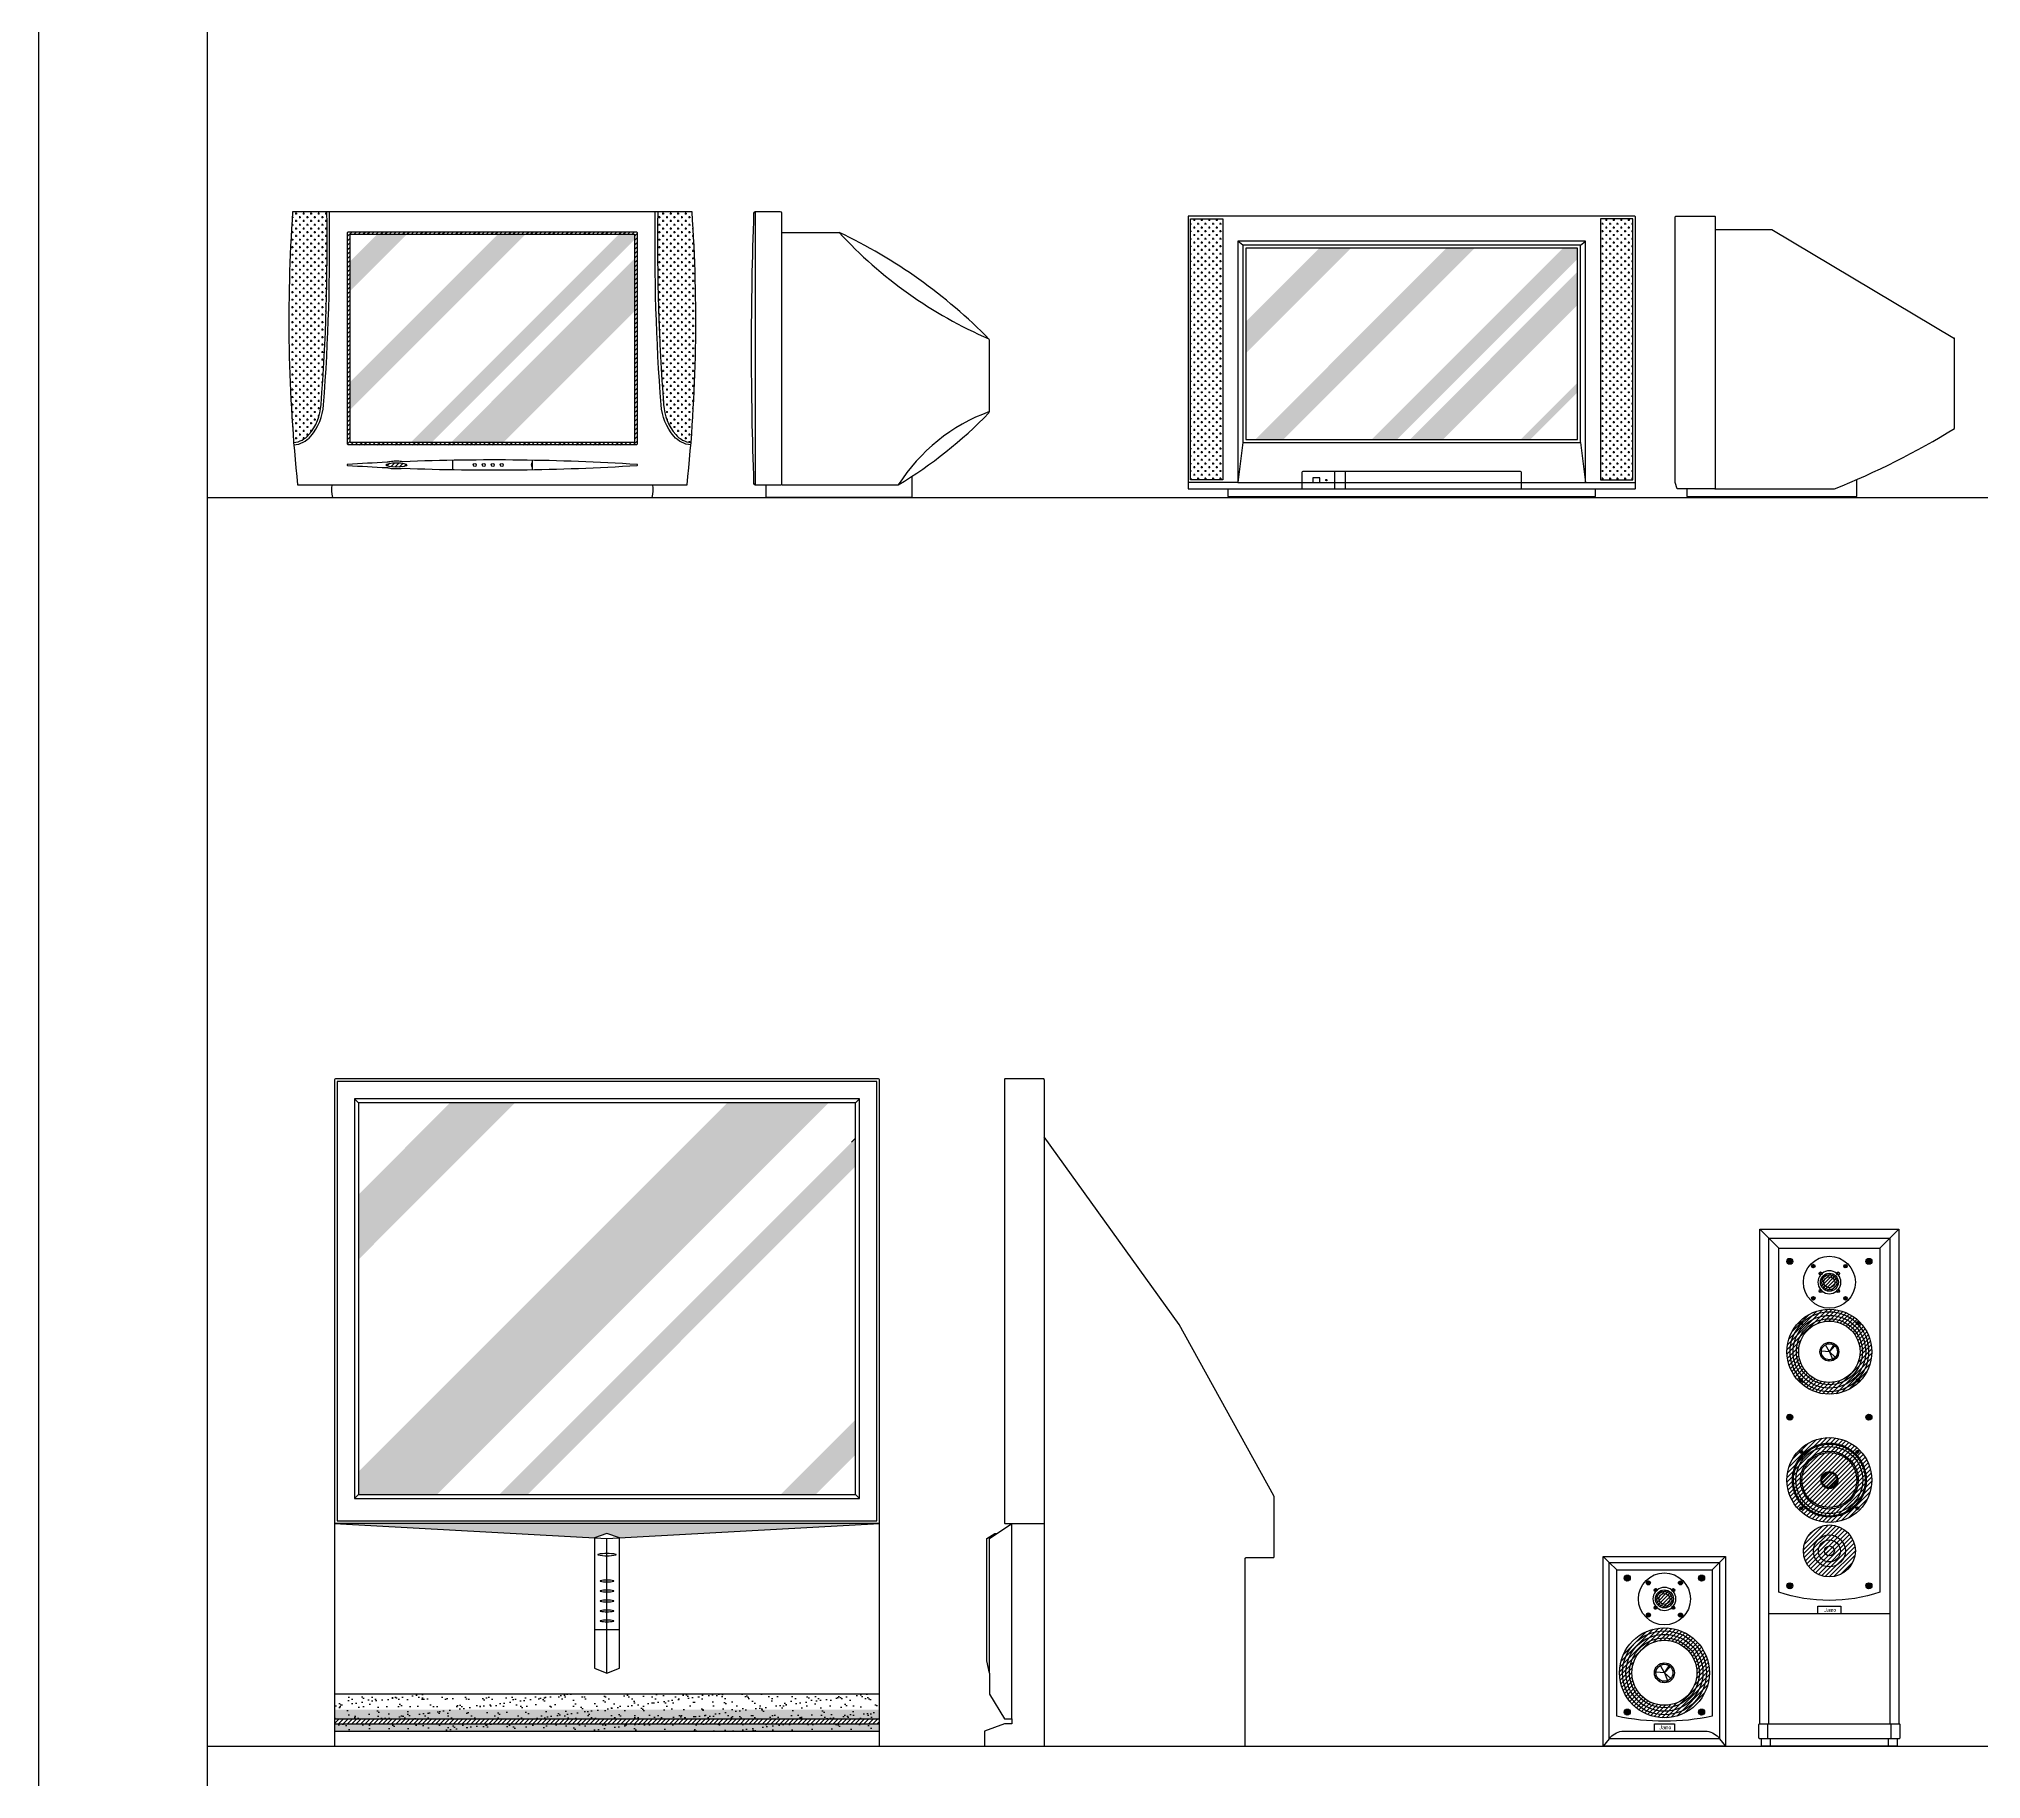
# Model space of a CAD drawing. Header units: inches. Extents: x 11.6 to 54.1, y 10.7 to 35.5.
# Drawn here: x 33.099 to 36.988, y 13.852 to 17.336 of the extents above; entities that cross this region are included whole.
import ezdxf
from ezdxf.enums import TextEntityAlignment as Align

# ---------------------------------------------------------------- set-up
doc = ezdxf.new("R2010")
doc.units = ezdxf.units.IN
doc.header["$MEASUREMENT"] = 0
for name, color, linetype in [('02', 2, 'Continuous'), ('1', 1, 'Continuous'), ('8', 8, 'Continuous'), ('kadrbm', 4, 'Continuous')]:
    doc.layers.add(name, color=color, linetype=linetype)
doc.styles.add('STYLE2', font='')
doc.styles.get('STYLE2').set_extended_font_data('SimHei')
pattern_1 = [(0, (-15.97774823872786, 18.8915181894468), (0.0075, 0.0075), [0.00375, -0.01125]), (90, (-15.97587323876977, 18.88964318944505), (-0.0075, 0.0075), [0.00375, -0.01125])]
pattern_2 = [(44.99999999999999, (-15.97774823872786, 18.8915181894468), (-0.004419417382415922, 0.004419417382415923), [])]
pattern_3 = [(0, (-15.75426468510594, 18.89347152306306), (0.0075, 0.0075), [0.00375, -0.01125]), (90, (-15.75238968514785, 18.89159652307586), (-0.0075, 0.0075), [0.00375, -0.01125])]
pattern_4 = [(44.99999999999999, (-22.40996278497804, 18.74981024675668), (-0.004419417382415921, 0.004419417382415921), [])]
pattern_5 = [(135, (91.98357500262611, 16.81660174509176), (0.001325825214724776, 0.001325825214724776), [])]
pattern_6 = [(44.99999999999999, (-22.40996278497804, 18.74981024675668), (-0.003535533905932737, 0.003535533905932737), [])]
pattern_7 = [(135, (92.23899526392162, 18.41656345554526), (0.0008838834764831843, 0.0008838834764831844), [])]
pattern_8 = [(135, (94.4653617595188, 18.10834598159141), (0.0008838834764831843, 0.0008838834764831844), [])]

# ---------------------------------------------------------------- blocks, each defined once
blk = doc.blocks.new('kadrbm')
at = {"layer": 'kadrbm', "color": 4}
blk.add_lwpolyline([(0, 0), (0, 24.79716181331605), (21, 24.79716181331605), (21, 0), (0, 0)], close=True, dxfattribs=at)
blk.add_lwpolyline([(20.66310160432477, 0.325668449208024), (20.66310160432477, 24.46026341759716), (0.3368983956752345, 24.46026341759716), (0.3368983956752345, 0.325668449208024), (20.66310160432477, 0.325668449208024)], dxfattribs=at)

msp = doc.modelspace()

# ---------------------------------------------------------------- hatches: boundary and pattern name
at = {"layer": '8'}
h = msp.add_hatch(dxfattribs=at)
h.set_pattern_fill('CROSS,_O', color=256, scale=0.03)
h.set_pattern_definition(pattern_1)
edge = h.paths.add_edge_path()
edge.add_arc((33.6052486696146, 16.57305299956948), 0.04520112585939889, 274.8116960356981, 319.5600986433511)
edge.add_arc((33.56164474830549, 16.61021523731193), 0.1024927820249208, 319.5600986433424, 356.3957111887993)
edge.add_arc((29.46367545587528, 16.92418785255592), 4.212463043274943, 355.6376531841458, 360.8955438778674)
edge.add_line((33.67562395134993, 16.99002676633842), (33.60687452355452, 16.99002676633842))
edge.add_arc((36.73901046694774, 16.77369561356915), 3.139597862062084, 176.0489554421362, 184.4881824167049)
h = msp.add_hatch(dxfattribs=at)
h.set_pattern_fill('CROSS,_O', color=256, scale=0.03)
h.set_pattern_definition(pattern_1)
edge = h.paths.add_edge_path()
edge.add_arc((34.40850037765741, 16.57305299956948), 0.04520112585939889, 220.439901356649, 265.18830396430195, ccw=False)
edge.add_arc((34.45210429896652, 16.61021523731193), 0.1024927820249208, 183.6042888112007, 220.4399013566575, ccw=False)
edge.add_arc((38.55007359128032, 16.92418785255592), 4.212463043274943, 179.1044561221327, 184.3623468158541, ccw=False)
edge.add_line((34.33812509592209, 16.99002676633842), (34.4068745237175, 16.99002676633842))
edge.add_arc((31.27473858020786, 16.77369561356915), 3.139597862062084, 355.51181758329506, 363.9510445578638, ccw=False)
h = msp.add_hatch(dxfattribs=at)
h.set_pattern_fill('CROSS,_O', color=256, scale=0.03)
h.set_pattern_definition(pattern_3)
h.paths.add_polyline_path([(35.40489720679872, 16.97598009996597), (35.46989720674284, 16.97598009996597), (35.46989720674284, 16.45298009996492), (35.40489720679872, 16.45298009996492)])
h = msp.add_hatch(dxfattribs=at)
h.set_pattern_fill('CROSS,_O', color=256, scale=0.03)
h.set_pattern_definition(pattern_3)
h.paths.add_polyline_path([(36.29089720673911, 16.97598009996597), (36.22589720679499, 16.97598009996597), (36.22589720679499, 16.45298009996492), (36.29089720673911, 16.45298009996492)])
h = msp.add_hatch(dxfattribs=at)
h.set_pattern_fill('ANSI31,_O', color=256, scale=0.05)
h.set_pattern_definition(pattern_2)
h.paths.add_polyline_path([(33.72187452366162, 16.94502676634016), (34.2918745236104, 16.94502676634016), (34.2918745236104, 16.52802676633888), (33.72187452366162, 16.52802676633888)], flags=16)
edge = h.paths.add_edge_path()
edge.add_arc((33.71887452365009, 16.94802676635169), 0.001999999993131496, 90.00000041688168, 180.0000004168816, ccw=False)
edge.add_line((33.71887452363554, 16.95002676634482), (34.29487452363647, 16.95002676634482))
edge.add_arc((34.29487452362192, 16.94802676635169), 0.001999999993131496, -4.1688167584652547e-07, 89.99999958311832, ccw=False)
edge.add_line((34.29687452361505, 16.94802676633714), (34.29687452361505, 16.52502676634191))
edge.add_arc((34.29487452362192, 16.52502676632736), 0.001999999993131496, -89.99999958311832, 4.1688167584652547e-07, ccw=False)
edge.add_line((34.29487452363647, 16.52302676633423), (33.71887452363554, 16.52302676633423))
edge.add_arc((33.71887452365009, 16.52502676632736), 0.001999999993131496, 179.9999995831183, 269.9999995831183, ccw=False)
edge.add_line((33.71687452365696, 16.52502676634191), (33.71687452365696, 16.94802676633714))
h = msp.add_hatch(dxfattribs=at)
h.set_pattern_fill('AR-SAND,_O', color=256, scale=0.005000000000000001)
h.set_pattern_definition([(37.50000000000001, (-15.97774823872786, 18.8915181894468), (-0.0003149667905480408, 0.009634118845065792), [0, -0.0076, 0, -0.0085, 0, -0.008125]), (7.499999999999998, (-15.97774823872786, 18.8915181894468), (0.008848883526338636, 0.0141107303261487), [0, -0.004099999999999999, 0, -0.006850000000000001, 0, -0.002625]), (327.5, (-15.98389823875804, 18.8915181894468), (0.01557070930875748, 2.82952676848225e-05), [0, -0.0025, 0, -0.009, 0, -0.01175]), (317.5, (-15.98389823875804, 18.8915181894468), (0.01503063302286147, 0.004388377824671246), [0, -0.00125, 0, -0.0059, 0, -0.006750000000000001])])
h.paths.add_polyline_path([(33.83597672100696, 16.94502676634016), (33.77657975138683, 16.94502676634016), (33.72187452366162, 16.8903215385713), (33.72187452366162, 16.83092456895116)], flags=17)
h.paths.add_polyline_path([(34.07367049319256, 16.94502676634016), (34.01841027055453, 16.94502676634016), (33.72187452366162, 16.64849101940359), (33.72187452366162, 16.59323079682378)])
h.paths.add_polyline_path([(34.2918745236104, 16.93423409337134), (34.2918745236104, 16.94502676634016), (34.26024078972224, 16.94502676634016), (33.84324078970641, 16.52802676633888), (33.88566719657793, 16.52802676633888)])
h.paths.add_polyline_path([(34.2918745236104, 16.79117823865687), (34.2918745236104, 16.89605032718697), (33.92385096276231, 16.52802676633888), (34.02872305129241, 16.52802676633888)], flags=17)
h = msp.add_hatch(dxfattribs=at)
h.set_pattern_fill('AR-SAND,_O', color=256, scale=0.005000000000000001)
h.set_pattern_definition([(37.50000000000001, (-15.75426468510594, 18.89347152306306), (-0.0003149667905480408, 0.009634118845065792), [0, -0.0076, 0, -0.0085, 0, -0.008125]), (7.499999999999998, (-15.75426468510594, 18.89347152306306), (0.008848883526338636, 0.0141107303261487), [0, -0.004099999999999999, 0, -0.006850000000000001, 0, -0.002625]), (327.5, (-15.76041468513612, 18.89347152306306), (0.01557070930875748, 2.82952676848225e-05), [0, -0.0025, 0, -0.009, 0, -0.01175]), (317.5, (-15.76041468513612, 18.89347152306306), (0.01503063302286147, 0.004388377824671246), [0, -0.00125, 0, -0.0059, 0, -0.006750000000000001])])
h.paths.add_polyline_path([(35.72651654946204, 16.91698009997214), (35.66287693915475, 16.91698009997214), (35.51589720671583, 16.77000036754777), (35.51589720671583, 16.70636075724047)])
h.paths.add_polyline_path([(35.97368918288085, 16.91698009997214), (35.91743538038391, 16.91698009997214), (35.5344353804696, 16.53398009997051), (35.59068918285012, 16.53398009997051)])
h.paths.add_polyline_path([(36.179897206822, 16.89518500028367), (36.179897206822, 16.91698009997214), (36.15078061817731, 16.91698009997214), (35.767780618263, 16.53398009997051), (35.81869230650883, 16.53398009997051)])
h.paths.add_polyline_path([(36.179897206822, 16.80337519451001), (36.179897206822, 16.86972915616076), (36.1480801608279, 16.83791211016666), (35.84414815063175, 16.53398009997051), (35.91050211222429, 16.53398009997051)], flags=17)
h.paths.add_polyline_path([(36.179897206822, 16.62869232778627), (36.179897206822, 16.6476746137692), (36.06620269290689, 16.53398009997051), (36.08518497900624, 16.53398009997051)], flags=16)
h = msp.add_hatch(dxfattribs=at)
h.set_pattern_fill('ANSI31,_O', color=256, scale=0.05)
h.set_pattern_definition(pattern_2)
edge = h.paths.add_edge_path()
edge.add_ellipse((33.81486872861679, 16.48302676634063), major_axis=(-0.02094429712256533, 0), ratio=0.2110479118216375, start_angle=0, end_angle=360)
h = msp.add_hatch(dxfattribs=at)
h.set_pattern_fill('AR-SAND,_O', color=256, scale=0.008)
h.set_pattern_definition([(37.50000000000001, (-21.08164933371771, 19.22559819884788), (-0.0005039468648768652, 0.01541459015210527), [0, -0.01216, 0, -0.0136, 0, -0.013]), (7.499999999999998, (-21.08164933371771, 19.22559819884788), (0.01415821364214182, 0.02257716852183793), [0, -0.00656, 0, -0.01096, 0, -0.004200000000000001]), (327.5, (-21.09148933378928, 19.22559819884788), (0.02491313489401197, 4.527242829571599e-05), [0, -0.004, 0, -0.0144, 0, -0.0188]), (317.5, (-21.09148933378928, 19.22559819884788), (0.02404901283657835, 0.007021404519473994), [0, -0.002, 0, -0.00944, 0, -0.0108])])
h.paths.add_polyline_path([(34.05250412061397, 15.20602676633877), (33.92239647299103, 15.20602676633877), (33.73893448452983, 15.02256477796487), (33.73893448452983, 14.89245713022552)])
h.paths.add_polyline_path([(34.68041494231257, 15.20602676633877), (34.4771846729429, 15.20602676633877), (33.73893448452983, 14.4677765779839), (33.73893448452983, 14.42202676633912), (33.89641494232747, 14.42202676633912)])
h.paths.add_polyline_path([(34.73393448464159, 15.07852697255163), (34.73393448464159, 15.135095515047), (34.72604626462381, 15.12720729508743), (34.02086573581729, 14.42202676633912), (34.07743427831266, 14.42202676633912)])
h.paths.add_polyline_path([(34.73393448464159, 14.50152783909886), (34.73393448464159, 14.5714925761045), (34.58446867483254, 14.42202676633912), (34.65443341176543, 14.42202676633912)])
h = msp.add_hatch(dxfattribs=at)
h.set_pattern_fill('ANSI31,_O', color=256, scale=0.015)
h.set_pattern_definition([(44.99999999999999, (-21.09699790402264, 18.10834598159141), (-0.001325825214724776, 0.001325825214724776), [])])
edge = h.paths.add_edge_path()
edge.add_arc((36.60494035061966, 14.8887341974683), 0.006, 0, 360)
h = msp.add_hatch(dxfattribs=at)
h.set_pattern_fill('ANSI31,_O', color=256, scale=0.01)
h.set_pattern_definition(pattern_8)
edge = h.paths.add_edge_path()
edge.add_arc((36.6519870452914, 14.87910469993091), 0.003500000000000001, 0, 360)
h = msp.add_hatch(dxfattribs=at)
h.set_pattern_fill('ANSI31,_O', color=256, scale=0.04000000000000001)
h.set_pattern_definition(pattern_6)
edge = h.paths.add_edge_path()
edge.add_arc((36.66658314607158, 14.86450859920893), 0.003, 0, 360)
edge = h.paths.add_edge_path()
edge.add_arc((36.66658314607158, 14.82931103575407), 0.003, 0, 360)
edge = h.paths.add_edge_path()
edge.add_arc((36.70178070942458, 14.82931103575407), 0.003, 0, 360)
edge = h.paths.add_edge_path()
edge.add_arc((36.70178070942458, 14.86450859920893), 0.003, 0, 360)
h = msp.add_hatch(dxfattribs=at)
h.set_pattern_fill('ANSI31,_O', color=256, scale=0.04000000000000001)
h.set_pattern_definition(pattern_6)
edge = h.paths.add_edge_path()
edge.add_arc((36.68418192780629, 14.84690981747423), 0.018, 0, 360)
h = msp.add_hatch(dxfattribs=at)
h.set_pattern_fill('ANSI31,_O', color=256, scale=0.01)
h.set_pattern_definition(pattern_8)
edge = h.paths.add_edge_path()
edge.add_arc((36.71637681020476, 14.87910469993091), 0.003500000000000001, 0, 360)
h = msp.add_hatch(dxfattribs=at)
h.set_pattern_fill('ANSI31,_O', color=256, scale=0.015)
h.set_pattern_definition([(135, (94.4653617595188, 18.10834598159141), (0.001325825214724776, 0.001325825214724776), [])])
edge = h.paths.add_edge_path()
edge.add_arc((36.76342350487649, 14.8887341974683), 0.006, 0, 360)
h = msp.add_hatch(dxfattribs=at)
h.set_pattern_fill('ANSI31,_O', color=256, scale=0.05)
h.set_pattern_definition(pattern_4)
edge = h.paths.add_edge_path()
edge.add_arc((36.68418192780629, 14.70772734702638), 0.08500000000000002, 0, 360)
edge = h.paths.add_edge_path(flags=17)
edge.add_arc((36.68418192780629, 14.70772734702638), 0.0613888888888889, 0, 360)
h = msp.add_hatch(dxfattribs=at)
h.set_pattern_fill('ANSI31,_O', color=256, scale=0.01)
h.set_pattern_definition(pattern_8)
edge = h.paths.add_edge_path()
edge.add_arc((36.6519870452914, 14.8147149350321), 0.003500000000000001, 0, 360)
h = msp.add_hatch(dxfattribs=at)
h.set_pattern_fill('ANSI31,_O', color=256, scale=0.01)
h.set_pattern_definition(pattern_8)
edge = h.paths.add_edge_path()
edge.add_arc((36.71637681020476, 14.8147149350321), 0.003500000000000001, 0, 360)
h = msp.add_hatch(dxfattribs=at)
h.set_pattern_fill('ANSI31,_O', color=256, scale=0.01)
h.set_pattern_definition(pattern_8)
edge = h.paths.add_edge_path()
edge.add_arc((36.62686590814084, 14.76504336666272), 0.003500000000000001, 0, 360)
h = msp.add_hatch(dxfattribs=at)
h.set_pattern_fill('ANSI31,_O', color=256, scale=0.01)
h.set_pattern_definition(pattern_8)
edge = h.paths.add_edge_path()
edge.add_arc((36.74149794735532, 14.76504336666272), 0.003500000000000001, 0, 360)
h = msp.add_hatch(dxfattribs=at)
h.set_pattern_fill('ANSI31,_O', color=256, scale=0.04000000000000001)
h.set_pattern_definition(pattern_6)
edge = h.paths.add_edge_path()
edge.add_arc((36.68418192780629, 14.70772734702638), 0.01888888888888889, 0, 360)
edge = h.paths.add_edge_path(flags=17)
edge.add_arc((36.68418192780629, 14.70772734702638), 0.01605555555555555, 0, 360)
h = msp.add_hatch(dxfattribs=at)
h.set_pattern_fill('ANSI31,_O', color=256, scale=0.01)
h.set_pattern_definition(pattern_8)
edge = h.paths.add_edge_path()
edge.add_arc((36.62686590814084, 14.65041132740458), 0.003500000000000001, 0, 360)
h = msp.add_hatch(dxfattribs=at)
h.set_pattern_fill('ANSI31,_O', color=256, scale=0.01)
h.set_pattern_definition(pattern_8)
edge = h.paths.add_edge_path()
edge.add_arc((36.74149794735532, 14.65041132740458), 0.003500000000000001, 0, 360)
h = msp.add_hatch(dxfattribs=at)
h.set_pattern_fill('ANSI31,_O', color=256, scale=0.015)
h.set_pattern_definition([(44.99999999999999, (-21.09699790402264, 17.7964186290979), (-0.001325825214724776, 0.001325825214724776), [])])
edge = h.paths.add_edge_path()
edge.add_arc((36.60494035061966, 14.57680684496023), 0.006, 0, 360)
h = msp.add_hatch(dxfattribs=at)
h.set_pattern_fill('ANSI31,_O', color=256, scale=0.015)
h.set_pattern_definition([(135, (94.4653617595188, 17.7964186290979), (0.001325825214724776, 0.001325825214724776), [])])
edge = h.paths.add_edge_path()
edge.add_arc((36.76342350487649, 14.57680684496023), 0.006, 0, 360)
h = msp.add_hatch(dxfattribs=at)
h.set_pattern_fill('ANSI31,_O', color=256, scale=0.05)
h.set_pattern_definition(pattern_4)
edge = h.paths.add_edge_path()
edge.add_arc((36.68418192780629, 14.45090404323724), 0.08500000000000002, 0, 360)
h = msp.add_hatch(dxfattribs=at)
h.set_pattern_fill('ANSI31,_O', color=256, scale=0.01)
h.set_pattern_definition(pattern_7)
h.paths.add_polyline_path([(36.62485406453307, 14.50723190642617, 1), (36.63085406458523, 14.50723190642617, 1)])
h = msp.add_hatch(dxfattribs=at)
h.set_pattern_fill('ANSI31,_O', color=256, scale=0.01)
h.set_pattern_definition(pattern_7)
h.paths.add_polyline_path([(36.74350979096308, 14.39457618004832, 1), (36.73750979102734, 14.39457618004832, 1)])
h.paths.add_polyline_path([(36.74350979096308, 14.50723190642617, 1), (36.73750979102734, 14.50723190642617, 1)])
h = msp.add_hatch(dxfattribs=at)
h.set_pattern_fill('ANSI31,_O', color=256, scale=0.04000000000000001)
h.set_pattern_definition(pattern_6)
edge = h.paths.add_edge_path()
edge.add_arc((36.68418192780629, 14.45090404323724), 0.017, 0, 360)
h = msp.add_hatch(dxfattribs=at)
h.set_pattern_fill('ANSI31,_O', color=256, scale=0.01)
h.set_pattern_definition(pattern_7)
h.paths.add_polyline_path([(36.62485406453307, 14.39457618004832, 1), (36.63085406458523, 14.39457618004832, 1)])
h = msp.add_hatch(dxfattribs=at)
h.set_pattern_fill('AR-SAND,_O', color=256, scale=0.008)
h.set_pattern_definition([(37.50000000000001, (-21.24841095799528, 19.38638442311509), (-0.0005039468648768652, 0.01541459015210527), [0, -0.01216, 0, -0.0136, 0, -0.013]), (7.499999999999998, (-21.24841095799528, 19.38638442311509), (0.01415821364214182, 0.02257716852183793), [0, -0.00656, 0, -0.01096, 0, -0.004200000000000001]), (327.5, (-21.25825095806685, 19.38638442311509), (0.02491313489401197, 4.527242829571599e-05), [0, -0.004, 0, -0.0144, 0, -0.0188]), (317.5, (-21.25825095806685, 19.38638442311509), (0.02404901283657835, 0.007021404519473994), [0, -0.002, 0, -0.00944, 0, -0.0108])])
h.paths.add_polyline_path([(33.69093448457826, 14.36402676633458), (34.2121090155426, 14.33536455565496), (34.23643448458571, 14.34394320667212), (34.26075995362881, 14.33536455565496), (34.78193448459316, 14.36402676633458)])
h = msp.add_hatch(dxfattribs=at)
h.set_pattern_fill('ANSI31,_O', color=256, scale=0.05)
h.set_pattern_definition(pattern_4)
edge = h.paths.add_edge_path()
edge.add_arc((36.68418192780629, 14.30894971802496), 0.052, 0, 360)
h = msp.add_hatch(dxfattribs=at)
h.set_pattern_fill('ANSI31,_O', color=256, scale=0.05)
h.set_pattern_definition(pattern_4)
edge = h.paths.add_edge_path()
edge.add_arc((36.68418192780629, 14.30894971802496), 0.01, 0, 360)
h = msp.add_hatch(dxfattribs=at)
h.set_pattern_fill('ANSI31,_O', color=256, scale=0.015)
h.set_pattern_definition(pattern_5)
edge = h.paths.add_edge_path()
edge.add_arc((36.27946508895658, 14.25473419746282), 0.006, 0, 360)
h = msp.add_hatch(dxfattribs=at)
h.set_pattern_fill('ANSI31,_O', color=256, scale=0.015)
h.set_pattern_definition(pattern_5)
edge = h.paths.add_edge_path()
edge.add_arc((36.32168572499469, 14.24510469993999), 0.004, 0, 360)
edge = h.paths.add_edge_path()
edge.add_arc((36.38607548990804, 14.24510469993999), 0.004, 0, 360)
edge = h.paths.add_edge_path()
edge.add_arc((36.38607548990804, 14.18071493502663), 0.004, 0, 360)
h = msp.add_hatch(dxfattribs=at)
h.set_pattern_fill('ANSI31,_O', color=256, scale=0.015)
h.set_pattern_definition(pattern_5)
edge = h.paths.add_edge_path()
edge.add_arc((36.42829612594615, 14.25473419746282), 0.006, 0, 360)
h = msp.add_hatch(dxfattribs=at)
h.set_pattern_fill('ANSI31,_O', color=256, scale=0.015)
h.set_pattern_definition([(44.99999999999999, (-21.09699790402264, 17.45884552389049), (-0.001325825214724776, 0.001325825214724776), [])])
edge = h.paths.add_edge_path()
edge.add_arc((36.60494035061966, 14.23923373975282), 0.006, 0, 360)
h = msp.add_hatch(dxfattribs=at)
h.set_pattern_fill('ANSI31,_O', color=256, scale=0.015)
h.set_pattern_definition([(135, (94.4653617595188, 17.45884552389049), (0.001325825214724776, 0.001325825214724776), [])])
edge = h.paths.add_edge_path()
edge.add_arc((36.76342350487649, 14.23923373975282), 0.006, 0, 360)
h = msp.add_hatch(dxfattribs=at)
h.set_pattern_fill('ANSI31,_O', color=256, scale=0.015)
h.set_pattern_definition(pattern_5)
edge = h.paths.add_edge_path()
edge.add_arc((36.33628182577487, 14.23050859920346), 0.003, 0, 360)
edge = h.paths.add_edge_path()
edge.add_arc((36.33628182577487, 14.1953110357486), 0.003, 0, 360)
edge = h.paths.add_edge_path()
edge.add_arc((36.37147938924428, 14.1953110357486), 0.003, 0, 360)
edge = h.paths.add_edge_path()
edge.add_arc((36.37147938924428, 14.23050859920346), 0.003, 0, 360)
h = msp.add_hatch(dxfattribs=at)
h.set_pattern_fill('ANSI31,_O', color=256, scale=0.04000000000000001)
h.set_pattern_definition(pattern_6)
edge = h.paths.add_edge_path()
edge.add_arc((36.35388060750957, 14.21290981748331), 0.018, 0, 360)
h = msp.add_hatch(dxfattribs=at)
h.set_pattern_fill('ANSI31,_O', color=256, scale=0.015)
h.set_pattern_definition(pattern_5)
edge = h.paths.add_edge_path()
edge.add_arc((36.32168572499469, 14.18071493502663), 0.004, 0, 360)
h = msp.add_hatch(dxfattribs=at)
h.set_pattern_fill('ANSI31,_O', color=256, scale=0.05)
h.set_pattern_definition(pattern_4)
edge = h.paths.add_edge_path()
edge.add_arc((36.35388060750957, 14.06502602411507), 0.09, 0, 360)
edge = h.paths.add_edge_path(flags=17)
edge.add_arc((36.35388060750957, 14.06502602411507), 0.065, 0, 360)
h = msp.add_hatch(dxfattribs=at)
h.set_pattern_fill('ANSI31,_O', color=256, scale=0.05)
h.set_pattern_definition(pattern_4)
edge = h.paths.add_edge_path()
edge.add_arc((36.35388060750957, 14.06502602411507), 0.02, 0, 360)
edge = h.paths.add_edge_path(flags=17)
edge.add_arc((36.35388060750957, 14.06502602411507), 0.017, 0, 360)
h = msp.add_hatch(dxfattribs=at)
h.set_pattern_fill('AR-SAND,_O', color=256, scale=0.015)
h.set_pattern_definition([(37.50000000000001, (-21.08164933371771, 19.21559819883856), (-0.0009449003716441224, 0.02890235653519738), [0, -0.0228, 0, -0.0255, 0, -0.024375]), (7.499999999999998, (-21.08164933371771, 19.21559819883856), (0.02654665057901591, 0.04233219097844611), [0, -0.0123, 0, -0.02055, 0, -0.007875]), (327.5, (-21.10009933380824, 19.21559819883856), (0.04671212792627243, 8.488580305446747e-05), [0, -0.0075, 0, -0.027, 0, -0.03525]), (317.5, (-21.10009933380824, 19.21559819883856), (0.0450918990685844, 0.01316513347401374), [0, -0.00375, 0, -0.0177, 0, -0.02025])])
h.paths.add_polyline_path([(33.69093448457826, 14.02302676633423), (33.69093448457826, 13.97302676634587), (34.78193448459316, 13.97302676634587), (34.78193448459316, 14.02302676633423)])
h.paths.add_polyline_path([(34.78193448459316, 13.94802676633714), (34.78193448459316, 13.96302676633655), (33.69093448457826, 13.96302676633655), (33.69093448457826, 13.94802676633714)])
h = msp.add_hatch(dxfattribs=at)
h.set_pattern_fill('AR-SAND,_O', color=256, scale=0.004)
h.set_pattern_definition([(37.50000000000001, (-21.08164933371771, 19.22559819884788), (-0.0002519734324384326, 0.007707295076052636), [0, -0.00608, 0, -0.0068, 0, -0.006500000000000001]), (7.499999999999998, (-21.08164933371771, 19.22559819884788), (0.007079106821070909, 0.01128858426091896), [0, -0.00328, 0, -0.005480000000000001, 0, -0.0021]), (327.5, (-21.08656933369529, 19.22559819884788), (0.01245656744700598, 2.263621414785799e-05), [0, -0.002, 0, -0.007200000000000002, 0, -0.0094]), (317.5, (-21.08656933369529, 19.22559819884788), (0.01202450641828917, 0.003510702259736997), [0, -0.001, 0, -0.00472, 0, -0.005400000000000001])])
h.paths.add_polyline_path([(34.78193448459316, 13.99102245996488), (33.69093448457826, 13.99102245996488), (33.69093448457826, 13.97302676634587), (34.78193448459316, 13.97302676634587)])
h.paths.add_polyline_path([(34.78193448459316, 13.96302676633655), (33.69093448457826, 13.96302676633655), (33.69093448457826, 13.94802676633714), (34.78193448459316, 13.94802676633714)])
h = msp.add_hatch(dxfattribs=at)
h.set_pattern_fill('ANSI31,_O', color=256, scale=0.05)
h.set_pattern_definition([(44.99999999999999, (-21.08164933371771, 19.21559819883856), (-0.004419417382415922, 0.004419417382415923), [])])
h.paths.add_polyline_path([(33.69093448457826, 13.97302676634587), (33.69093448457826, 13.96302676633655), (34.78193448459316, 13.96302676633655), (34.78193448459316, 13.97302676634587)])
h = msp.add_hatch(dxfattribs=at)
h.set_pattern_fill('ANSI31,_O', color=256, scale=0.015)
h.set_pattern_definition(pattern_5)
edge = h.paths.add_edge_path()
edge.add_arc((36.27946508895658, 13.98644068508889), 0.006, 0, 360)
h = msp.add_hatch(dxfattribs=at)
h.set_pattern_fill('ANSI31,_O', color=256, scale=0.015)
h.set_pattern_definition(pattern_5)
edge = h.paths.add_edge_path()
edge.add_arc((36.42829612594615, 13.98644068508889), 0.006, 0, 360)

# ---------------------------------------------------------------- linework, layer by layer
at = {"layer": '02'}
for p, q in [((34.40687452360108, 16.99002676633842), (33.60687452367093, 16.99002676633842)), ((34.53316445961647, 16.99002676633842), (34.53316445961647, 16.44302676634703)), ((34.58648964318964, 16.9485065121176), (34.7013563974626, 16.9485065121176)), ((35.50989720678009, 16.92298009996608), (35.49989720677078, 16.93098009996771)), ((36.18589720675774, 16.92298009996608), (36.19589720676705, 16.93098009996771)), ((33.92687452361971, 16.49234245032727), (33.92687452361971, 16.47371108235399)), ((34.08687452365231, 16.49234245032727), (34.08687452365231, 16.47371108235399)), ((35.50989720678009, 16.52798009996201), (35.49989720677078, 16.44798009996026)), ((35.69405016837228, 16.43498009996853), (35.69405016837228, 16.46998009995747)), ((35.71516811206057, 16.43498009996853), (35.71516811206057, 16.46998009995747)), ((33.61687452368025, 16.44302676634703), (34.39687452359177, 16.44302676634703)), ((35.49989720677078, 16.44798009996026), (35.39989720679406, 16.44798009996026)), ((35.49989720677078, 16.44798009996026), (36.19589720676705, 16.44798009996026)), ((36.19589720676705, 16.44798009996026), (36.29589720674377, 16.44798009996026)), ((33.69093448457826, 15.25202676634086), (33.69093448457826, 13.9180267663383)), ((34.77993448461458, 15.25402676633399), (33.69293448455684, 15.25402676633399)), ((34.78193448459316, 13.9180267663383), (34.78193448459316, 15.25202676634086)), ((35.1121483361214, 15.25202676634086), (35.1121483361214, 13.9180267663383)), ((33.73893448452983, 15.20602676633877), (33.73093448461551, 15.2140267663404)), ((34.73393448464159, 15.20602676633877), (34.74193448455591, 15.2140267663404)), ((34.72604626462381, 15.12720729508743), (34.73393448464159, 15.135095515047)), ((36.58318192778207, 14.91502676635588), (36.5451819277234, 14.95302676635634)), ((36.78518192771408, 14.91502676635588), (36.82318192777276, 14.95302676635634)), ((36.56318192776344, 13.96302676636566), (36.56318192776344, 14.93502676635995)), ((36.56318192776344, 14.93502676635995), (36.80518192773271, 14.93502676635995)), ((36.58868192775227, 14.91502676635588), (36.77968192774389, 14.91502676635588)), ((36.80518192773271, 14.93502676635995), (36.80518192773271, 13.96302676636566)), ((36.68418192780629, 14.70772734702638), (36.66815257094387, 14.70864418136495)), ((36.68418192780629, 14.70772734702638), (36.67647753770981, 14.72181362541465)), ((36.68418192780629, 14.70772734702638), (36.69321950546983, 14.72099772962116)), ((36.68418192780629, 14.70772734702638), (36.69531391722668, 14.71929712129946)), ((36.68418192780629, 14.70772734702638), (36.69030569410935, 14.6928855024658)), ((36.68418192780629, 14.70772734702638), (36.69611016345262, 14.69698034477784)), ((33.73893448452983, 14.42202676633912), (33.73093448461551, 14.41402676633749)), ((34.73393448464159, 14.42202676633912), (34.74193448455591, 14.41402676633749)), ((34.78193448459316, 14.36402676633458), (33.69093448457826, 14.36402676633458)), ((35.00214833601895, 14.33402676633574), (35.04714833606086, 14.36402676633458)), ((35.04714833606086, 13.97302676634587), (35.04714833606086, 14.36402676633458)), ((34.23643448458571, 14.06402676633166), (34.23643448458571, 14.33402676633574)), ((35.00214833601895, 14.06402676633166), (35.00214833601895, 14.33402676633574)), ((36.24338060744159, 14.28602676636962), (36.23138060745369, 14.29802676635751)), ((36.25838060745556, 14.27102676635565), (36.24338060744159, 14.28602676636962)), ((36.44938060744717, 14.27102676635565), (36.46438060746114, 14.28602676636962)), ((36.46438060746114, 14.28602676636962), (36.47638060744904, 14.29802676635751)), ((36.80518192773271, 14.18302676636682), (36.56318192776344, 14.18302676636682)), ((34.21143448456242, 14.15184379908038), (34.26143448460899, 14.15184379908038)), ((36.35388060750957, 14.06502602411507), (36.34572301803674, 14.07994090711014)), ((36.35388060750957, 14.06502602411507), (36.33690834730915, 14.06599678988874)), ((36.35388060750957, 14.06502602411507), (36.36344980726536, 14.07907701745586)), ((36.35388060750957, 14.06502602411507), (36.36566741972748, 14.0772763733317)), ((36.35388060750957, 14.06502602411507), (36.36651050402835, 14.05364684525426)), ((36.35388060750957, 14.06502602411507), (36.36036459541466, 14.04931112989158)), ((33.69093448457826, 14.02302676633423), (34.78193448459316, 14.02302676633423)), ((33.69093448457826, 13.97302676634587), (34.78193448459316, 13.97302676634587)), ((33.69093448457826, 13.96302676633655), (34.78193448459316, 13.96302676633655)), ((36.56118192778487, 13.93302676636682), (36.56118192778487, 13.96302676636566)), ((36.80718192782771, 13.96302676636566), (36.80718192782771, 13.93302676636682)), ((33.69093448457826, 13.94802676633714), (34.78193448459316, 13.94802676633714)), ((36.24338060744159, 13.93302676636682), (36.23138060745369, 13.91802676635285)), ((36.46438060746114, 13.93302676636682), (36.47638060744904, 13.91802676635285)), ((36.54818192774948, 13.91802676635285), (36.54818192774948, 13.93302676636682)), ((36.56618192778952, 13.91802676635285), (36.56618192778952, 13.93302676636682)), ((36.80218192770663, 13.93302676636682), (36.80218192770663, 13.91802676635285)), ((36.82018192774668, 13.93302676636682), (36.82018192774668, 13.91802676635285)), ((33.69093448457826, 13.9180267663383), (34.78193448459316, 13.9180267663383)), ((36.82018192774668, 13.91802676635285), (36.54818192774948, 13.91802676635285))]:
    msp.add_line(p, q, dxfattribs=at)
for points in [[(33.60943543758295, 16.52302676633423, 0.1978968735067472), (33.64345608207915, 16.54049003491542, 0.1620442613741477), (33.66892280358407, 16.60342428480232, 0.0229393275570722), (33.68062456148729, 16.99002676633842, 0.02294415752974745)], [(34.40431360968906, 16.52302676633423, -0.1978968735067472), (34.37029296519287, 16.54049003491542, -0.1620442613741477), (34.34482624368794, 16.60342428480232, -0.0229393275570722), (34.33312448578473, 16.99002676633842, -0.02294415752974745)], [(34.58648964318964, 16.44302676634703), (34.81976376856729, 16.44302676634703, 0.06585999106419846), (35.00110539000999, 16.58738354624671, 0.2323359372014626), (35.00227160680625, 16.58975783333022), (35.00227160680625, 16.73308346079153, 0.2323359372014626), (35.00110539000999, 16.73545774787505)], [(36.45470808549836, 16.43498009996853), (36.69420808552351, 16.43498009996853, 0.04228878871335449), (36.93470808547973, 16.55597848362828), (36.93470808547973, 16.73603675989449, 0.30693548362401), (36.93407860350381, 16.73696558517128)], [(33.82751597893476, 16.47646736924668, 0.02510764374280606), (34.29687452361505, 16.48202676633679, 0.6759017921591639), (34.29687452361505, 16.48402676634447, 0.02510764382962804), (33.82751597730495, 16.48958616337637)], [(33.79637465484958, 16.48828703813211, 0.004255939795153411), (33.71687452365696, 16.48402676634447, 0.6759017921591638), (33.71687452365696, 16.48202676633679, 0.004255966229232386), (33.7963751489162, 16.47776647229927, 0.004255966229232386)], [(36.06789720674097, 16.43498009996853), (36.06789720674097, 16.46798009996434, 0.4142135623730941), (36.06589720676239, 16.46998009995747), (35.62989720677543, 16.46998009995747, 0.414213562373095), (35.62789720679685, 16.46798009996434), (35.62789720679685, 16.43498009996853)], [(33.68519557079818, 16.44302676634703, 0.09013335161713279), (33.68687452362902, 16.4180267663383), (34.32687452364299, 16.4180267663383, 0.0901333516171329), (34.32855347647384, 16.44302676634703, 0.0901333516171329)], [(35.1121483361214, 15.25202676634086, 0.4142135623730933), (35.11014833602641, 15.25402676633399), (35.03414833614189, 15.25402676633399, 0.4142135623730975), (35.03214833604689, 15.25202676634086), (35.03214833604689, 14.36602676634226, 0.4142135623730943), (35.03414833614189, 14.36402676633458), (35.1121483361214, 14.36402676633458)], [(35.00214833601895, 14.06402676633166), (35.00214833601895, 14.02365721080292, 0.1538790779584858), (35.00250987218279, 14.02251028610641), (35.03214833604689, 13.97302676634587), (35.04714833606086, 13.97302676634587), (35.04714833606086, 13.96302676633655), (35.03214833604689, 13.96302676633655), (34.99214833600964, 13.94802676633714), (34.99214833600964, 13.9180267663383), (35.5144656086206, 13.9180267663383), (35.5144656086206, 14.29358079824902, -0.4142135623730951), (35.51646560859918, 14.29558079825671), (35.57014833610557, 14.29558079825671, 0.414213562373088), (35.57214833608415, 14.29758079826439), (35.57214833608415, 14.41821395396852, 0.161442084531967), (35.57175223597843, 14.41940873645086), (35.38214027950126, 14.76250152166773), (35.1121483361214, 15.13820329959577)], [(36.24338060744159, 13.93302676636682, -0.1929667183774757), (36.26838060746487, 13.94802676636624), (36.43938060743786, 13.94802676636624, -0.1929667183774757), (36.46438060746114, 13.93302676636682)]]:
    msp.add_lwpolyline(points, format="xyb", dxfattribs=at)
for points in [[(34.58648964318964, 16.446026766344), (34.58648964318964, 16.98702676634144, 0.4142135623730911), (34.58348964316357, 16.99002676633842), (34.53316445961647, 16.99002676633842, 0.4036595022194497), (34.53016642153781, 16.98713524605279, 0.01808586689635563), (34.53016642153781, 16.44591828661811, 0.4036595022196919), (34.53316445961647, 16.44302676634703), (34.58348964316357, 16.44302676634703, 0.4142135623731013)], [(35.40089720672514, 16.43498009996853), (36.29489720681268, 16.43498009996853, 0.4142135623730948), (36.29589720674377, 16.43598009997237), (36.29589720674377, 16.97998009996678, 0.414213562373095), (36.29489720681268, 16.98098009997062), (35.39989720679406, 16.98098009997062), (35.39989720679406, 16.43598009997237, 0.414213562373095)], [(36.37570808547135, 16.44798009996026), (36.37570808547135, 16.97998009996678, -0.414213562373095), (36.37670808551885, 16.98098009997062), (36.45470808549836, 16.98098009997062, -0.414213562373095), (36.45570808554586, 16.97998009996678), (36.45570808554586, 16.43598009997237, -0.414213562373095), (36.45470808549836, 16.43498009996853), (36.37971588141337, 16.43498009996853)], [(33.71687452365696, 16.94802676633714, -0.414213562373095), (33.71887452363554, 16.95002676634482), (34.29487452363647, 16.95002676634482, -0.414213562373095), (34.29687452361505, 16.94802676633714), (34.29687452361505, 16.52502676634191, -0.4142135623730953), (34.29487452363647, 16.52302676633423), (33.71887452363554, 16.52302676633423, -0.4142135623731), (33.71687452365696, 16.52502676634191)], [(36.78518192771408, 14.22612649958188, -0.1603136023711388), (36.58318192778207, 14.22612649958188), (36.58318192778207, 14.91502676635588), (36.78518192771408, 14.91502676635588)], [(34.21833312044438, 14.3011874301215, 0.1033093370204268), (34.25453584861062, 14.3011874301215, 0.8463808744779576), (34.25453584861062, 14.30209729733775, 0.1033093370204268), (34.21833312044438, 14.30209729733775, 0.8463808744779576)], [(34.22302606677223, 14.24844790828371, 0.1033093370204268), (34.24984290239919, 14.24844790828371, 0.8463808744779576), (34.24984290239919, 14.2491218839919, 0.1033093370204268), (34.22302606677223, 14.2491218839919, 0.8463808744779576)], [(36.25838060745556, 13.97802676636508), (36.25838060745556, 14.27102676635565), (36.44938060744717, 14.27102676635565), (36.44938060744717, 13.97802676636508, -0.1047120418847921)], [(34.22302606677223, 14.22844790827963, 0.1033093370204268), (34.24984290239919, 14.22844790827963, 0.8463808744779576), (34.24984290239919, 14.22912188400238, 0.1033093370204268), (34.22302606677223, 14.22912188400238, 0.8463808744779576)], [(34.22302606677223, 14.20844790827556, 0.1033093370204268), (34.24984290239919, 14.20844790827556, 0.8463808744779576), (34.24984290239919, 14.20912188399831, 0.1033093370204268), (34.22302606677223, 14.20912188399831, 0.8463808744779576)], [(34.22302606677223, 14.18844790828604, 0.1033093370204268), (34.24984290239919, 14.18844790828604, 0.8463808744779576), (34.24984290239919, 14.18912188399423, 0.1033093370204268), (34.22302606677223, 14.18912188399423, 0.8463808744779576)], [(34.22302606677223, 14.16844790828196, 0.1033093370204268), (34.24984290239919, 14.16844790828196, 0.8463808744779576), (34.24984290239919, 14.16912188400471, 0.1033093370204268), (34.22302606677223, 14.16912188400471, 0.8463808744779576)], [(36.82518192775134, 13.96152676635262), (36.82518192775134, 13.93452676636531, -0.4142135623730951), (36.8236819277383, 13.93302676636682), (36.54468192775786, 13.93302676636682, -0.4142135623730951), (36.54318192774482, 13.93452676636531), (36.54318192774482, 13.96152676635262, -0.4142135623730951), (36.54468192775786, 13.96302676636566), (36.8236819277383, 13.96302676636566, -0.4142135623730951)]]:
    msp.add_lwpolyline(points, format="xyb", close=True, dxfattribs=at)
for points in [[(35.40489720679872, 16.97598009996597), (35.46989720674284, 16.97598009996597), (35.46989720674284, 16.45298009996492), (35.40489720679872, 16.45298009996492)], [(36.29089720673911, 16.97598009996597), (36.22589720679499, 16.97598009996597), (36.22589720679499, 16.45298009996492), (36.29089720673911, 16.45298009996492)], [(33.72187452366162, 16.94502676634016), (34.2918745236104, 16.94502676634016), (34.2918745236104, 16.52802676633888), (33.72187452366162, 16.52802676633888)], [(36.18589720675774, 16.52798009996201), (36.18589720675774, 16.92298009996608), (35.50989720678009, 16.92298009996608), (35.50989720678009, 16.52798009996201), (36.18589720675774, 16.52798009996201)], [(36.179897206822, 16.53398009997051), (36.179897206822, 16.91698009997214), (35.51589720671583, 16.91698009997214), (35.51589720671583, 16.53398009997051)], [(35.65006356638442, 16.44798009996026), (35.6641388770524, 16.44798009996026), (35.6641388770524, 16.45721392799766), (35.65006356638442, 16.45721392799766)], [(33.69593448458291, 14.36902676633923), (34.7769344845885, 14.36902676633923), (34.7769344845885, 15.24902676634389), (33.69593448458291, 15.24902676634389)], [(33.73093448461551, 14.41402676633749), (34.74193448455591, 14.41402676633749), (34.74193448455591, 15.2140267663404), (33.73093448461551, 15.2140267663404)], [(33.73893448452983, 14.42202676633912), (34.73393448464159, 14.42202676633912), (34.73393448464159, 15.20602676633877), (33.73893448452983, 15.20602676633877)], [(34.21143448456242, 14.33512667468182), (34.21143448456242, 14.07402676634098), (34.23643448458571, 14.06402676633166), (34.26143448460899, 14.07402676634098), (34.26143448460899, 14.33512667468182), (34.23643448458571, 14.34394320667212)], [(36.47638060744904, 13.91802676635285), (36.23138060745369, 13.91802676635285), (36.23138060745369, 14.29802676635751), (36.47638060744904, 14.29802676635751)], [(36.46438060746114, 13.93302676636682), (36.24338060744159, 13.93302676636682), (36.24338060744159, 14.28602676636962), (36.46438060746114, 14.28602676636962)]]:
    msp.add_lwpolyline(points, close=True, dxfattribs=at)
for points in [[(36.19589720676705, 16.44798009996026), (36.19589720676705, 16.93098009996771), (35.49989720677078, 16.93098009996771), (35.49989720677078, 16.44798009996026)], [(36.45570808554586, 16.95440620005553), (36.56873581510555, 16.95440620005553), (36.93470808547973, 16.73603675989449)], [(36.18589720675774, 16.52798009996201), (36.19589720676705, 16.44798009996026)], [(34.84676429080829, 16.45991025804557), (34.84676429080829, 16.4180267663383), (34.55527160676248, 16.4180267663383), (34.55527160676248, 16.44302676634703)], [(36.39880489405297, 16.43498009996853), (36.39880489405297, 16.41998009996911), (36.73894193301495, 16.41998009996911), (36.73894193301495, 16.4537256765239)], [(35.47989720675215, 16.43498009996853), (35.47989720675215, 16.41998009996911), (36.21589720678568, 16.41998009996911), (36.21589720678568, 16.43498009996853)], [(36.5451819277234, 13.96302676636566), (36.5451819277234, 14.95302676635634), (36.82318192777276, 14.95302676635634), (36.82318192777276, 13.96302676636566)], [(33.69093448457826, 14.36402676633458), (34.23643448458571, 14.33402676633574), (34.78193448459316, 14.36402676633458)], [(35.00214833601895, 14.06402676633166), (34.99714833613071, 14.0890267663404), (34.99714833613071, 14.33402676633574), (35.01285001401376, 14.34394320667212), (35.01702299654536, 14.34394320667212)], [(36.66118192776158, 14.18302676636682), (36.66118192776158, 14.19873059464459), (36.70718192773457, 14.19873059464459), (36.70718192773457, 14.18302676636682)], [(36.33388060749095, 13.94802676636624), (36.33388060749095, 13.96273059464016), (36.37388060741178, 13.96273059464016), (36.37388060741178, 13.94802676636624)]]:
    msp.add_lwpolyline(points, dxfattribs=at)
for centre, radius in [((33.9717513051448, 16.48302676634063), 0.003), ((33.98975130518485, 16.48302676634063), 0.003), ((34.00775130522489, 16.48302676634063), 0.003), ((34.02575130514852, 16.48302676634063), 0.003), ((35.67718525671918, 16.45276031089321), 0.001380945091492322), ((36.68418192780629, 14.84690981747423), 0.052), ((36.60494035061966, 14.8887341974683), 0.006), ((36.60494035061966, 14.8887341974683), 0.004500000000000001), ((36.6519870452914, 14.87910469993091), 0.003500000000000001), ((36.66658314607158, 14.86450859920893), 0.003), ((36.68418192780629, 14.84690981747423), 0.018), ((36.68418192780629, 14.84690981747423), 0.015), ((36.68418192780629, 14.84690981747423), 0.011), ((36.70178070942458, 14.86450859920893), 0.003), ((36.71637681020476, 14.87910469993091), 0.003500000000000001), ((36.76342350487649, 14.8887341974683), 0.006), ((36.76342350487649, 14.8887341974683), 0.004500000000000001), ((36.66658314607158, 14.82931103575407), 0.003), ((36.70178070942458, 14.82931103575407), 0.003), ((36.68418192780629, 14.70772734702638), 0.08500000000000002), ((36.68418192780629, 14.70772734702638), 0.07272222222222223), ((36.6519870452914, 14.8147149350321), 0.003500000000000001), ((36.71637681020476, 14.8147149350321), 0.003500000000000001), ((36.68418192780629, 14.70772734702638), 0.0661111111111111), ((36.68418192780629, 14.70772734702638), 0.0613888888888889), ((36.62686590814084, 14.76504336666272), 0.003500000000000001), ((36.74149794735532, 14.76504336666272), 0.003500000000000001), ((36.68418192780629, 14.70772734702638), 0.01888888888888889), ((36.68418192780629, 14.70772734702638), 0.01605555555555555), ((36.62686590814084, 14.65041132740458), 0.003500000000000001), ((36.74149794735532, 14.65041132740458), 0.003500000000000001), ((36.60494035061966, 14.57680684496023), 0.006), ((36.60494035061966, 14.57680684496023), 0.004500000000000001), ((36.76342350487649, 14.57680684496023), 0.006), ((36.76342350487649, 14.57680684496023), 0.004500000000000001), ((36.68418192780629, 14.45090404323724), 0.08500000000000002), ((36.68418192780629, 14.45090404323724), 0.074), ((36.68418192780629, 14.45090404323724), 0.07200000000000001), ((36.68418192780629, 14.45090404323724), 0.067), ((36.62785406455915, 14.50723190642617), 0.003), ((36.68418192780629, 14.45090404323724), 0.05800000000000001), ((36.740509790937, 14.50723190642617), 0.003), ((36.68418192780629, 14.45090404323724), 0.05500000000000001), ((36.68418192780629, 14.45090404323724), 0.017), ((36.68418192780629, 14.45090404323724), 0.015), ((36.62785406455915, 14.39457618004832), 0.003), ((36.740509790937, 14.39457618004832), 0.003), ((36.68418192780629, 14.30894971802496), 0.052), ((36.68418192780629, 14.30894971802496), 0.032), ((36.68418192780629, 14.30894971802496), 0.022), ((36.68418192780629, 14.30894971802496), 0.01), ((36.27946508895658, 14.25473419746282), 0.006), ((36.27946508895658, 14.25473419746282), 0.003), ((36.35388060750957, 14.21290981748331), 0.052), ((36.32168572499469, 14.24510469993999), 0.004), ((36.38607548990804, 14.24510469993999), 0.004), ((36.42829612594615, 14.25473419746282), 0.006), ((36.42829612594615, 14.25473419746282), 0.003), ((36.60494035061966, 14.23923373975282), 0.006), ((36.60494035061966, 14.23923373975282), 0.004500000000000001), ((36.76342350487649, 14.23923373975282), 0.006), ((36.76342350487649, 14.23923373975282), 0.004500000000000001), ((36.33628182577487, 14.23050859920346), 0.003), ((36.33628182577487, 14.1953110357486), 0.003), ((36.35388060750957, 14.21290981748331), 0.018), ((36.35388060750957, 14.21290981748331), 0.015), ((36.35388060750957, 14.21290981748331), 0.011), ((36.37147938924428, 14.23050859920346), 0.003), ((36.37147938924428, 14.1953110357486), 0.003), ((36.32168572499469, 14.18071493502663), 0.004), ((36.38607548990804, 14.18071493502663), 0.004), ((36.35388060750957, 14.06502602411507), 0.09), ((36.35388060750957, 14.06502602411507), 0.08400000000000002), ((36.35388060750957, 14.06502602411507), 0.07700000000000001), ((36.35388060750957, 14.06502602411507), 0.07), ((36.35388060750957, 14.06502602411507), 0.065), ((36.35388060750957, 14.06502602411507), 0.02), ((36.35388060750957, 14.06502602411507), 0.017), ((36.27946508895658, 13.98644068508889), 0.006), ((36.27946508895658, 13.98644068508889), 0.003), ((36.42829612594615, 13.98644068508889), 0.006), ((36.42829612594615, 13.98644068508889), 0.003)]:
    msp.add_circle(centre, radius, dxfattribs=at)
for centre, radius, start, end in [((36.73901046694774, 16.77369561356915), 3.139597862060727, 176.0489554383294, 186.0457208925817), ((29.46367545587528, 16.92418785255592), 4.212463043274943, 355.6376531867925, 0.8955438745988669), ((38.55007359128032, 16.92418785255592), 4.212463043274943, 179.1044561254012, 184.3623468132074), ((31.27473858020786, 16.77369561356915), 3.139597862060727, 353.9542791074184, 3.951044561670671), ((35.35334650705155, 17.54843377137746), 0.886004412711759, 222.6186417546662, 246.5741845713192), ((34.25042145208973, 15.99728623200514), 1.05269290215892, 44.44490321541219, 64.6362677943997), ((33.56164474830549, 16.61021523731193), 0.1024927820249208, 319.5600986645351, 356.3957111913168), ((34.45210429896652, 16.61021523731193), 0.1024927820249208, 183.6042888086831, 220.4399013354649), ((35.12593310930352, 16.24907502472939), 0.3624319843742814, 109.9499525809918, 147.6466143100814), ((33.6052486696146, 16.57305299956948), 0.04520112585939889, 274.8116960569273, 319.5600986645351), ((34.40850037765741, 16.57305299956948), 0.04520112585939889, 220.4399013354649, 265.1883039430726), ((34.09250416430697, 16.48302676634063), 0.007551730634684191, 138.2000761741927, 221.7999238258073), ((33.69293448455684, 15.25202676634086), 0.002, 90, 180), ((34.77993448461458, 15.25202676634086), 0.002, 0, 90), ((36.68418192780629, 14.84690981747423), 0.023, 140.5844966980885, 219.4155033019114), ((36.68418192780629, 14.84690981747423), 0.023, 50.58449662827669, 129.4155033717233), ((36.68418192780629, 14.84690981747423), 0.023, 320.5844966980885, 39.41550330191151), ((36.68418192780629, 14.84690981747423), 0.023, 230.5844966282767, 309.4155033717233), ((36.68418192780629, 14.70772734702638), 0.07933333333333333, 47.17654671479621, 132.8234532852038), ((36.68418192780629, 14.70772734702638), 0.07933333333333333, 137.176546542546, 222.823453457454), ((36.68418192780629, 14.70772734702638), 0.07933333333333333, 317.176546542546, 42.82345345745403), ((36.68418192780629, 14.70772734702638), 0.07933333333333333, 227.1765467147962, 312.8234532852038), ((36.35388060750957, 14.21290981748331), 0.023, 50.58449662827669, 129.4155033717233), ((36.35388060750957, 14.21290981748331), 0.023, 140.5844966980885, 219.4155033019114), ((36.35388060750957, 14.21290981748331), 0.023, 320.5844966980885, 39.41550330191151), ((36.35388060750957, 14.21290981748331), 0.023, 230.5844966282767, 309.4155033717233)]:
    msp.add_arc(centre, radius, start, end, dxfattribs=at)
msp.add_ellipse((33.81486872861679, 16.48302676634063), major_axis=(-0.02094429712256533, 0), ratio=0.2110479118216375, dxfattribs=at)
for points, knots in [([(33.82751597730495, 16.48958616337637), (33.82593212077446, 16.48982566391948), (33.82421872670349, 16.49001772635398), (33.82055722571496, 16.49030599043778), (33.81860311199963, 16.49039775564466), (33.81369693319831, 16.49048246039325), (33.81072179238364, 16.49040528749771), (33.80578573547356, 16.49005176123188), (33.80375206783466, 16.48982735716578), (33.80045362688653, 16.48930956778946), (33.79911796991765, 16.48904215882663), (33.79737593371939, 16.48859328673876), (33.79686214063369, 16.48844556221462), (33.79637465484958, 16.48828703813211)], [4.090667462427403, 4.090667462427403, 4.090667462427403, 4.090667462427403, 4.355341602656599, 4.355341602656599, 4.630765081786498, 4.630765081786498, 5.039553574650435, 5.039553574650435, 5.351918197327879, 5.351918197327879, 5.596930101008329, 5.596930101008329, 5.707358139012609, 5.707358139012609, 5.707358139012609, 5.707358139012609]), ([(33.7963751489162, 16.47776647229927), (33.7966962831426, 16.47766208385889), (33.79702887927234, 16.47756233301203), (33.79865038323734, 16.4771108877963), (33.80009231878031, 16.47680792905754), (33.80325855290103, 16.47629737124095), (33.80498134133924, 16.47609100942515), (33.80860606055759, 16.47578306901283), (33.81050733056437, 16.47568172480402), (33.81548037366993, 16.47556266061162), (33.81859110829938, 16.47562819522005), (33.82364145455468, 16.47597289611309), (33.82566729442734, 16.47618782113437), (33.82751597893476, 16.47646736924668)], [0.5758779091006079, 0.5758779091006079, 0.5758779091006079, 0.5758779091006079, 0.6486289938542185, 0.6486289938542185, 0.9183647263252588, 0.9183647263252588, 1.188100458796299, 1.188100458796299, 1.457836191267339, 1.457836191267339, 1.883580518758282, 1.883580518758282, 2.192517664007478, 2.192517664007478, 2.192517664007478, 2.192517664007478])]:
    msp.add_open_spline(points, degree=3, knots=knots, dxfattribs=at)
at = {"layer": '1'}
for p, q in [((33.43569185327325, 16.4180267663383), (53.76189506192278, 16.4180267663383)), ((33.43569185327325, 13.9180267663383), (53.76189506192278, 13.9180267663383))]:
    msp.add_line(p, q, dxfattribs=at)

# ---------------------------------------------------------------- block references
at = {"layer": 'kadrbm'}
msp.add_blockref('kadrbm', (33.09879345759779, 10.746361893695), dxfattribs=at)

# ---------------------------------------------------------------- texts
at = {"layer": '02', "style": 'STYLE2'}
for p in [(36.68561955074366, 14.18691946541963), (36.35531823033053, 13.9519194654336)]:
    msp.add_text('Jamo', height=0.008, dxfattribs=at).set_placement(p, align=Align.CENTER)

doc.saveas('drawing.dxf')
